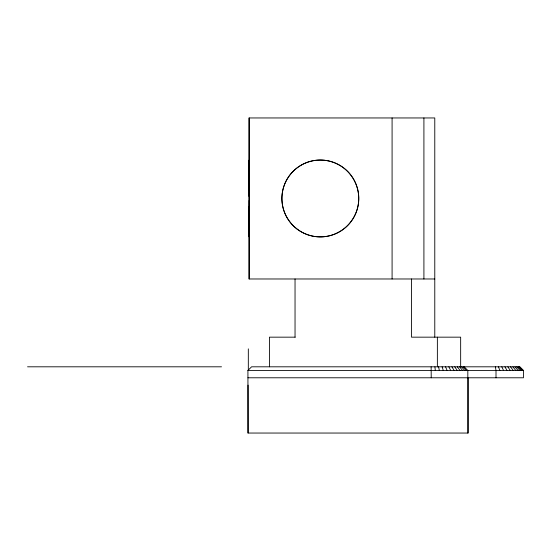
<?xml version="1.0" encoding="UTF-8"?>
<svg xmlns="http://www.w3.org/2000/svg" width="551" height="551" viewBox="0 0 551 551"><rect width="100%" height="100%" fill="white"/><g stroke="black" fill="none" stroke-linecap="round" stroke-linejoin="round"><path stroke-width="0.83" d="M249.038 196.48L249.114 160.093L249.176 190.453M249.183 200.454L249.107 236.84L249.045 206.48M247.922 370.465L251.587 366.808L519.793 366.808L523.45 370.465L523.45 377.786L468.192 377.786L468.192 433.045L248.026 433.045L247.922 370.465L523.45 370.465M434.78 278.978L248.983 278.978L248.983 117.955L434.78 117.955L434.78 337.164M295.274 337.164L269.425 337.164L269.425 366.808M27.55 366.808L221.509 366.808M247.922 377.786L467.827 377.786M464.162 366.808L467.827 370.465L467.827 433.045M519.586 366.808L523.23 370.465M518.994 366.808L522.575 370.465M518.016 366.808L521.494 370.465M463.081 366.808L466.47 370.465M516.666 366.808L519.992 370.465M461.497 366.808L464.713 370.465M514.951 366.808L518.098 370.465M459.555 366.808L462.571 370.465M512.891 366.808L515.826 370.465M457.296 366.808L460.071 370.465M510.522 366.808L513.201 370.465M454.733 366.808L457.234 370.465M507.864 366.808L510.26 370.465M451.903 366.808L454.1 370.465M504.943 366.808L507.03 370.465M448.831 366.808L450.704 370.465M501.796 366.808L503.545 370.465M445.559 366.808L447.088 370.465M498.462 366.808L499.86 370.465M442.122 366.808L443.286 370.465M438.562 366.808L439.34 370.465M495.377 366.808L496.003 370.465L496.003 377.786M434.918 366.808L435.311 370.465M431.13 366.808L431.226 377.786M460.657 366.808L460.657 337.164L411.487 337.164L411.487 278.978M437.37 337.164L437.37 366.808M423.912 117.955L423.912 278.978M392.085 117.955L392.085 278.978M295.04 278.978L295.04 337.164M249.238 117.955L249.238 278.978M248.322 348.873L248.322 370.465M248.053 385.108L248.053 433.045M284.371 212.066A38.425 38.425 0 0 1 326.22 160.499A38.425 38.425 0 0 1 350.402 222.356A38.425 38.425 0 0 1 284.674 212.844M296.679 228.734A38.425 38.425 0 0 0 358.405 203.836A38.425 38.425 0 0 0 305.977 162.834A38.425 38.425 0 0 0 296.679 228.734"/></g></svg>
